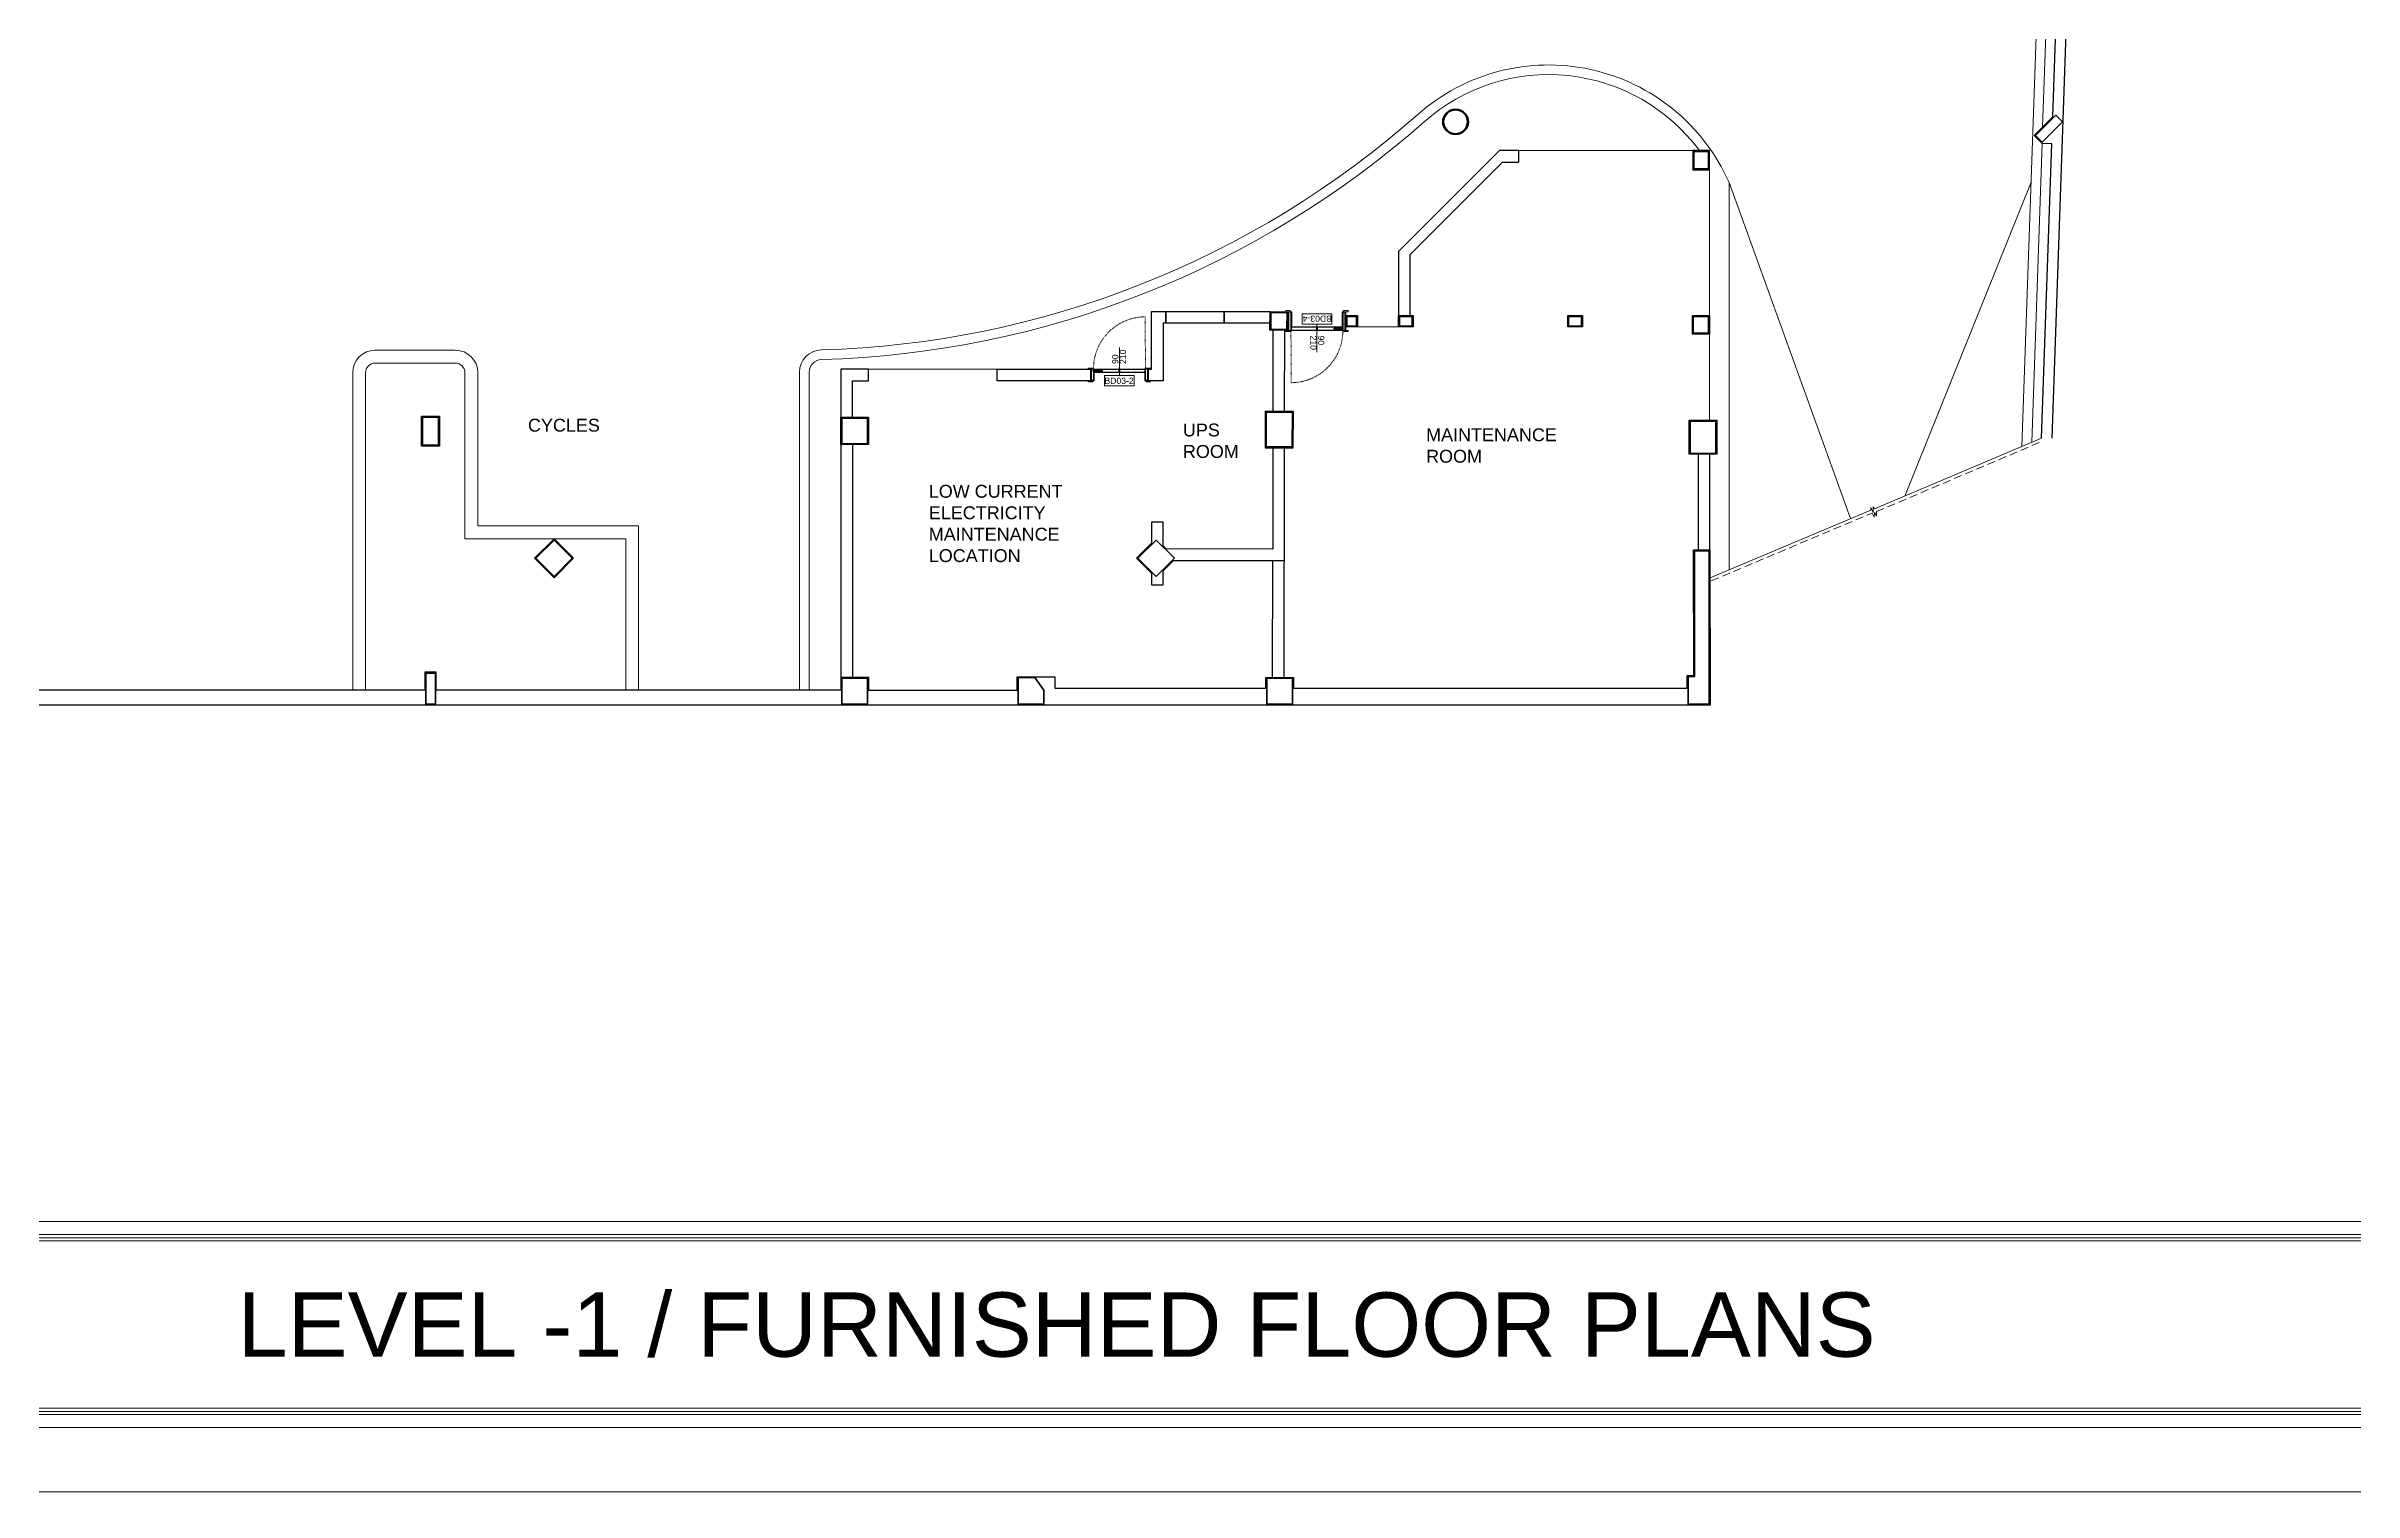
# Model space of a CAD drawing. Header units: centimetres. Extents: x 118932 to 154602, y -32682 to -23521.
# Drawn here: x 123176 to 126763, y -32521 to -30274 of the extents above; entities that cross this region are included whole.
import ezdxf
from ezdxf.enums import TextEntityAlignment as Align

# ---------------------------------------------------------------- set-up
doc = ezdxf.new("R2010")
doc.units = ezdxf.units.CM
doc.header["$LTSCALE"] = 50
doc.header["$MEASUREMENT"] = 0
for name, pattern in [('_hidden_', [0.375, 0.25, -0.125]), ('ACAD_ISO03W100', [30, 12, -18]), ('CACHEX2', [19.05, 12.7, -6.35])]:
    doc.linetypes.add(name, pattern=pattern)
for name, color, linetype, lineweight, true_color in [('GEN_00_BL_Pafta', 7, 'Continuous', 0, 0x0e0e10), ('GEN_00_BL_Yazı', 7, 'Continuous', 0, 0x4f5250), ('GEN_01_TA_Kolon', 7, 'Continuous', 35, 0xd05d28), ('GEN_02_TF_Kapı', 7, 'Continuous', 9, 0x4a3526), ('GEN_02_TF_Pencere', 7, 'Continuous', 9, 0x6093ac), ('GEN_05_ML_Ahşap', 7, 'Continuous', 9, 0x745e3d), ('GEN_06_GR_İnce', 7, 'Continuous', 13, 0xb0b0a9), ('KALACAK DUVARLAR', 7, 'Continuous', 30, 0x005387)]:
    doc.layers.add(name, color=color, linetype=linetype, lineweight=lineweight, true_color=true_color)
doc.layers.add('GEN_00_BL_Pafta_Gizli', color=7, linetype='Continuous', lineweight=0, true_color=0x4f5250, plot=False)
doc.styles.add('ARIAL', font='arial.ttf')
doc.styles.add('arial_1_18', font='arial.ttf', dxfattribs={"height": 0.2})
doc.styles.add('style3', font='arial.ttf', dxfattribs={"height": 12})
doc.styles.add('TLEROY', font='arial.ttf', dxfattribs={"height": 10})

# ---------------------------------------------------------------- blocks, each defined once
blk = doc.blocks.new('*U818')
at = {"layer": 'GEN_00_BL_Pafta', "transparency": 33554687}
for points in [[(100, 8900), (100, 100), (11790, 100), (11790, 8900)], [(120, 8880), (120, 420), (11770, 420), (11770, 8880)], [(11460, 120), (930, 120), (930, 400), (11460, 400)], [(11455, 125), (935, 125), (935, 395), (11455, 395)], [(11450, 130), (940, 130), (940, 390), (11450, 390)]]:
    blk.add_lwpolyline(points, close=True, dxfattribs=at)
at = {"layer": 'GEN_00_BL_Pafta_Gizli'}
blk.add_lwpolyline([(0, 9000), (0, 0), (11890, 0), (11890, 9000)], close=True, dxfattribs=at)
at = {"layer": 'GEN_00_BL_Pafta', "transparency": 33554687, "style": 'TLEROY'}
for tag, p in [('SCALE', (11755, 324.6)), ('PAPERSIZE', (11755, 294.6))]:
    blk.add_attdef(tag, text='', height=20, dxfattribs=at).set_placement(p, align=Align.BOTTOM_RIGHT)
at = {"layer": 'GEN_00_BL_Pafta', "transparency": 33554687}
for tag, height, style, p in [('PAFTAADI', 100, 'style3', (5815, 260)), ('PNO', 90, 'TLEROY', (11620, 205))]:
    blk.add_attdef(tag, text='', height=height, dxfattribs=dict(at, style=style)).set_placement(p, align=Align.MIDDLE_CENTER)
at = {"layer": 'GEN_00_BL_Pafta', "transparency": 33554687, "style": 'style3'}
blk.add_attdef('PAFTAKOD', text='', height=100, dxfattribs=at).set_placement((10750, 210), align=Align.CENTER)
blk = doc.blocks.new('LEVEL -1_A BLOK_KOLON')
at = {"layer": 'GEN_01_TA_Kolon'}
for points in [[(52167, 2060.2), (52177.6, 2049.6), (52146.2, 2018.1), (52135.6, 2028.7)], [(51627.2, 2003.5), (51604.7, 2003.5), (51604.7, 1976.5), (51627.2, 1976.5)], [(50972.2, 1753.1), (50947.2, 1753.1), (50947.1, 1727.2), (50972.1, 1727.1)], [(51080.2, 1732.3), (51065.2, 1732.3), (51065.2, 1747.3), (51080.2, 1747.3)], [(51166.9, 1732.3), (51146.9, 1732.3), (51146.9, 1747.3), (51166.9, 1747.3)], [(51429.9, 1732.3), (51409.9, 1732.3), (51409.9, 1747.3), (51429.9, 1747.3)], [(51627.3, 1747.3), (51603.7, 1747.3), (51603.7, 1721.4), (51627.3, 1721.4)], [(49628.3, 1547.1), (49653.3, 1547.1), (49653.3, 1590.5), (49628.3, 1590.5)], [(49653.3, 1547.1), (49628.3, 1547.1), (49628.3, 1590.5), (49653.3, 1590.5)], [(50280.3, 1549.4), (50320.3, 1549.4), (50320.3, 1589.2), (50280.3, 1589.2)], [(50320.3, 1549.4), (50280.3, 1549.4), (50280.3, 1589.2), (50320.3, 1589.2)], [(50980.9, 1598.1), (50939.9, 1598.2), (50939.8, 1544.7), (50980.3, 1544.6)], [(51638.7, 1534.4), (51598.6, 1534.4), (51598.6, 1584.3), (51638.7, 1584.3)], [(51628.1, 1383.1), (51605.3, 1383), (51605.8, 1187.7), (51595.8, 1187.7), (51595.8, 1144.7), (51628.3, 1144.7)], [(50594.2, 1166.2), (50580.3, 1185.7), (50554.3, 1185.7), (50554.3, 1144.7), (50594.2, 1144.7)]]:
    blk.add_lwpolyline(points, close=True, dxfattribs=at)
for points in [[(51627.2, 1976.5), (51627.2, 2003.5), (51604.7, 2003.5), (51604.7, 1976.5), (51627.2, 1976.5)], [(50972.2, 1753.1), (50947.2, 1753.1), (50947.1, 1727.2), (50972.1, 1727.1), (50972.2, 1753.1)], [(51627.3, 1747.3), (51603.7, 1747.3), (51603.7, 1721.4), (51627.3, 1721.4), (51627.3, 1747.3)], [(50980.9, 1598.1), (50939.9, 1598.2), (50939.8, 1544.7), (50980.3, 1544.6), (50980.9, 1598.1)], [(51628.1, 1383.1), (51605.3, 1383), (51605.8, 1187.7), (51595.8, 1187.7), (51595.8, 1144.7), (51628.3, 1144.7), (51628.1, 1383.1)], [(49648.3, 1144.7), (49633.3, 1144.7), (49633.3, 1192.9), (49648.3, 1192.9), (49648.3, 1144.7)], [(50320.3, 1144.7), (50280.3, 1144.7), (50280.3, 1184.9), (50320.3, 1184.9), (50320.3, 1144.7)], [(50940.8, 1144.7), (50980.8, 1144.7), (50980.8, 1184.7), (50940.8, 1184.7), (50940.8, 1144.7)]]:
    blk.add_lwpolyline(points, dxfattribs=at)
at = {"layer": 'GEN_01_TA_Kolon', "linetype": 'CACHEX2'}
for points in [[(49832.8, 1343), (49861.1, 1371.3), (49832.8, 1399.6), (49804.5, 1371.3), (49832.8, 1343)], [(50768.7, 1343), (50740.4, 1371.3), (50768.7, 1399.6), (50797, 1371.3), (50768.7, 1343)]]:
    blk.add_lwpolyline(points, dxfattribs=at)
at = {"layer": 'GEN_01_TA_Kolon'}
blk.add_circle((51234.1, 2049.7), 18.5, dxfattribs=at)
blk = doc.blocks.new('LEVEL -1_A BLOK_GÖRÜNÜŞ')
at = {"layer": 'GEN_02_TF_Pencere'}
for p, q in [((51332.6, -8095), (51603.2, -8095)), ((51628.7, -8351.1), (51628.7, -8125)), ((51145.4, -8369.2), (51081.7, -8369.2)), ((51628.8, -8380.1), (51628.8, -8514.2)), ((50321.8, -8434.7), (50521.8, -8434.7))]:
    blk.add_line(p, q, dxfattribs=at)
at = {"layer": 'GEN_06_GR_İnce'}
for p, q in [((52114.6, -8555), (52159.9, -7241.7)), ((52146.7, -8057.9), (52162.5, -7602.5)), ((52129.8, -8548.2), (52145.9, -8083.7)), ((51659.6, -8746.5), (51659.3, -8144.4)), ((49554.8, -8405.3), (49679.3, -8405.3)), ((49554.8, -8425.3), (49679.3, -8425.3)), ((49519.8, -8440.3), (49519.8, -8933.8)), ((49539.8, -8440.3), (49539.8, -8933.8)), ((49694.3, -8440.3), (49694.3, -8698.3)), ((49714.3, -8440.3), (49714.3, -8678.3)), ((50214.3, -8439.7), (50214.3, -8933.8)), ((50229.3, -8440.3), (50229.3, -8933.8)), ((49714.3, -8678.3), (49964.3, -8678.3)), ((49964.3, -8678.3), (49964.3, -8933.8)), ((49694.3, -8698.3), (49944.3, -8698.3)), ((49944.3, -8698.3), (49944.3, -8933.8))]:
    blk.add_line(p, q, dxfattribs=at)
for centre, radius, start, end in [((51378.7, -8268.8), 306.9, 23.9011, 131.4927), ((51378.7, -8268.8), 291.9, 36.5352, 131.4927), ((50208.1, -6945.3), 1460, 271.5769, 311.4927), ((50208.1, -6945.3), 1475, 271.5769, 311.4927), ((49554.8, -8440.3), 35, 90, 180), ((49554.8, -8440.3), 15, 90, 180), ((49679.3, -8440.3), 35, 0, 90), ((49679.3, -8440.3), 15, 0, 90), ((50249.3, -8439.7), 35, 91.5769, 180), ((50249.3, -8439.7), 20, 91.5769, 180)]:
    blk.add_arc(centre, radius, start, end, dxfattribs=at)
blk = doc.blocks.new('LEVEL -1_A BLOK_DUVAR')
at = {"layer": 'GEN_06_GR_İnce'}
for points in [[(51659.3, 7005.6), (51848.1, 6483)], [(51932.5, 6518), (52128.8, 7005.9)], [(51629.7, 6390.8), (51879.8, 6496.3), (51879.8, 6500.2), (51883.4, 6492.5), (51883.4, 6501.3), (51885.2, 6497.9), (52145, 6608.2)], [(51629.7, 6390.8), (51879.8, 6496.3)]]:
    blk.add_lwpolyline(points, dxfattribs=at)
at = {"layer": 'GEN_06_GR_İnce', "linetype": '_hidden_'}
blk.add_lwpolyline([(51631.7, 6386.2), (51881.5, 6491.6), (51884.6, 6485.2), (51885.4, 6492.4), (51888.4, 6487.3), (51888.4, 6493.8), (52147, 6603.6)], dxfattribs=at)
at = {"layer": 'KALACAK DUVARLAR'}
for p, q in [((50950.4, 6649.7), (50950.6, 6775.7)), ((50968.4, 6649.6), (50968.6, 6775.6)), ((50296.8, 6597.9), (50296.8, 6236.4)), ((50967.6, 6236.2), (50968.3, 6593.1)), ((51611.6, 6434.6), (51611.6, 6582.9)), ((51629.6, 6434.6), (51629.6, 6582.9)), ((50949.6, 6236.2), (50950, 6417.7))]:
    blk.add_line(p, q, dxfattribs=at)
blk.add_lwpolyline([(52161.6, 6608.2), (52218.5, 8258.3), (52220.1, 8258.3), (52222.7, 8301.3), (52192.8, 8301.3, 0.01348), (52191, 8363.8), (52167.4, 8362.4), (52169.8, 8301.3), (52124.5, 8301.3), (52124.5, 8278.3), (52177.2, 8278.3), (52177.2, 8258.3), (52202, 8258.3), (52195.8, 8078.3)], format="xyb", dxfattribs=at)
for points in [[(52145, 6608.2), (52160.8, 7065.5), (52146.2, 7066), (52133.4, 7078.7), (52162.3, 7107.6), (52177.5, 7547.5)], [(51163.4, 6798.8), (51163.4, 6893.3), (51307.1, 7037), (51332.6, 7037), (51332.6, 7055), (51302.4, 7055), (51145.4, 6897.9), (51145.4, 6798.8)], [(50945.7, 6786.7), (50874.3, 6786.8), (50874.3, 6804.8), (50945.7, 6804.7)], [(50296.8, 6640.7), (50296.8, 6697.3), (50321.8, 6697.3), (50321.8, 6715.3), (50278.8, 6715.3), (50278.8, 6216.2), (49649.8, 6216.2), (49649.8, 6244.4), (49631.8, 6244.4), (49631.8, 6216.2), (48989.8, 6216.2), (48989.8, 6244.4), (48971.8, 6244.4)], [(50950.3, 6593.2), (50950, 6435.7), (50784.4, 6436), (50779.7, 6440.7), (50779.7, 6477.2), (50761.7, 6477.2), (50761.7, 6444.6), (50738.3, 6421.3), (50761.7, 6397.9), (50761.7, 6380), (50779.7, 6380), (50779.7, 6401.8), (50795.8, 6418), (50968, 6417.6)], [(50278.8, 6236.4), (50321.8, 6236.4), (50321.8, 6216.2), (50552.8, 6216.2), (50552.8, 6237.2), (50611.3, 6237.2), (50611.3, 6219.2), (50939.3, 6219.2), (50939.3, 6236.2), (50982.3, 6236.2), (50982.3, 6219.2), (51594.3, 6219.2), (51594.3, 6239.2), (51604.3, 6239.2), (51603.8, 6434.5), (51629.6, 6434.6), (51629.8, 6193.2), (48971.8, 6193.2)], [(49832.8, 6390.9), (49863.2, 6421.3), (49832.8, 6451.7), (49802.4, 6421.3), (49832.8, 6390.9)]]:
    blk.add_lwpolyline(points, dxfattribs=at)
for points in [[(51603.2, 7055), (51603.2, 7025), (51628.7, 7025), (51628.7, 7055)], [(50756.6, 6697.3), (50756.6, 6715.3), (50761.7, 6715.3), (50761.7, 6805), (50783.7, 6805), (50783.7, 6787), (50779.7, 6787), (50779.7, 6697.3)], [(50874.3, 6786.8), (50783.7, 6786.8), (50783.7, 6805), (50874.3, 6805)], [(50973.7, 6775.6), (50945.6, 6775.7), (50945.7, 6804.6), (50973.7, 6804.6)], [(51081.7, 6780.8), (51063.7, 6780.8), (51063.7, 6798.8), (51081.7, 6798.8)], [(51168.4, 6780.8), (51145.4, 6780.8), (51145.4, 6798.8), (51168.4, 6798.8)], [(51431.4, 6780.8), (51408.4, 6780.8), (51408.4, 6798.8), (51431.4, 6798.8)], [(51628.8, 6769.9), (51602.2, 6769.9), (51602.2, 6798.8), (51628.8, 6798.8)], [(50521.8, 6715.3), (50666.6, 6715.3), (50666.6, 6697.3), (50521.8, 6697.3)], [(49626.8, 6642), (49654.8, 6642), (49654.8, 6595.6), (49626.8, 6595.6)], [(50321.8, 6597.9), (50278.8, 6597.9), (50278.8, 6640.7), (50321.8, 6640.7)], [(50938.4, 6649.7), (50938.3, 6593.2), (50981.8, 6593.1), (50982.4, 6649.6)], [(51640.2, 6582.9), (51597.1, 6582.9), (51597.1, 6635.8), (51640.2, 6635.8)]]:
    blk.add_lwpolyline(points, close=True, dxfattribs=at)
blk.add_circle((51234.1, 7099.7), 20, dxfattribs=at)
blk = doc.blocks.new('LEVEL -1_A BLOK_MAHAL')
at = {"layer": 'GEN_00_BL_Yazı', "char_height": 20, "attachment_point": 1, "style": 'ARIAL'}
for s, insert, width in [('CYCLES', (49792.3, 2487.1), 83.3), ('UPS ROOM', (50810.3, 2479.7), 112.7), ('MAINTENANCE ROOM', (51188.3, 2472.2), 225.4), ('LOW CURRENT ELECTRICITY MAINTENANCE LOCATION', (50415.3, 2384.4), 248.196)]:
    blk.add_mtext(s, dxfattribs=dict(at, insert=insert, width=width))
blk = doc.blocks.new('BD03-4')
at = {"layer": 'GEN_02_TF_Kapı'}
for p, q in [((-85.5, 0), (-90, 0)), ((-85.5, 0), (-85.5, -29)), ((-4.8, 0), (-85.2, 0)), ((-85.2, -5.2), (-85.2, 0)), ((-78.1, 0), (-78.1, -5.2, 0)), ((-77.1, 0), (-77.1, -5.2, 0)), ((-45.7, 0), (-45.7, -5.2, 0)), ((-44.3, 0), (-44.3, -5.2, 0)), ((-5.1, 0.1), (-5.1, -3)), ((-4.8, -5.2), (-4.8, 0)), ((-4.8, 0), (-4.8, -3)), ((-4.5, 0), (-4.5, -29)), ((-4.5, 0), (0, 0)), ((-4.5, 0), (-4.5, -3)), ((-4.2, 0.1), (-4.2, -3)), ((-86.5, -27.5), (-86.9, -27.5)), ((-86.9, -27.5), (-86.9, -29)), ((-86.5, -29), (-86.5, -27.5)), ((-84.3, -29), (-86.5, -29)), ((-86.2, -2.7), (-85.2, -2.1)), ((-86.2, -3), (-86.2, -2.7)), ((-86.2, -3), (-85.2, -3.1)), ((-85.8, -1.5), (-85.8, -2.5)), ((-85.7, -1.5), (-85.8, -1.5)), ((-85.8, -3), (-85.8, -3.7)), ((-85.8, -3.7), (-85.7, -3.7)), ((-85.2, -2.6), (-85.5, -2.3)), ((-85.2, -2.6), (-85.5, -2.3)), ((-85.2, -2.6), (-85.5, -3)), ((-84.3, -5.4), (-85.5, -5.4)), ((-4.8, -0.4), (-85.2, -0.4)), ((-85.2, -2.1), (-85.2, -3.1)), ((-85.2, -2.5), (-85.2, -2.1)), ((-85.2, -2.5), (-85.2, -2.1)), ((-85.2, -2.1), (-84.8, -2.1)), ((-85.2, -2.1), (-84.8, -2.1)), ((-85.2, -2.5), (-85.2, -2.6)), ((-85.2, -2.5), (-85.1, -2.5)), ((-85.2, -2.5), (-85.2, -2.5)), ((-85.2, -2.7), (-85.2, -2.6)), ((-85.2, -2.6), (-85.2, -2.6)), ((-85.2, -2.6), (-85.2, -2.7)), ((-85.2, -2.6), (-85.2, -2.6)), ((-85.2, -3.1), (-85.2, -2.7)), ((-85.2, -3.1), (-85.2, -2.7)), ((-85.2, -2.7), (-85.2, -2.8)), ((-85.2, -2.7), (-85.2, -2.7)), ((-85.2, -2.8), (-85.1, -2.8)), ((-85.2, -3.1), (-85.2, -3)), ((-84.8, -3.1), (-85.2, -3.1)), ((-84.8, -3.1), (-85.2, -3.1)), ((-4.8, -4.8), (-85.2, -4.8)), ((-4.8, -5.2), (-85.2, -5.2)), ((-85.1, -2.1), (-85.1, -3.1)), ((-85.1, -2.5), (-85.1, -2.8)), ((-84.8, -2.1), (-84.8, -3.1)), ((-84.8, -2.1), (-84.8, -3.1)), ((-84.6, -4.8), (-84.6, -0.4)), ((-84.3, -5.4), (-84.3, -29)), ((-44.4, -5.2), (-45.6, -5.2)), ((-5.7, -5.4), (-5.7, -29)), ((-5.7, -5.4), (-4.5, -5.4)), ((-5.7, -29), (-3.5, -29)), ((-5.4, -4.8), (-5.4, -0.4)), ((-5.2, -2.1), (-5.2, -3.1)), ((-4.8, -2.1), (-5.2, -2.1)), ((-5.2, -3.1), (-4.8, -3.1)), ((-5.1, -3), (-4.8, -3)), ((-4.9, -2.1), (-4.9, -3.1)), ((-4.8, -2.5), (-4.9, -2.5)), ((-4.9, -2.5), (-4.9, -2.8)), ((-4.8, -2.8), (-4.9, -2.8)), ((-4.8, -2.5), (-4.8, -2.1)), ((-4.8, -2.6), (-4.5, -2.3)), ((-4.8, -2.6), (-4.5, -2.3)), ((-4.8, -2.5), (-4.8, -2.6)), ((-4.8, -2.6), (-4.8, -2.6)), ((-4.8, -2.6), (-4.8, -2.7)), ((-4.8, -2.6), (-4.8, -2.6)), ((-4.8, -2.7), (-4.8, -2.6)), ((-4.8, -2.6), (-4.5, -3)), ((-4.8, -3.1), (-4.8, -2.7)), ((-4.8, -2.7), (-4.8, -2.8)), ((-4.5, -3), (-4.2, -3)), ((-3.5, -29), (-3.5, -27.5)), ((-3.5, -27.5), (-3.1, -27.5)), ((-3.1, -27.5), (-3.1, -29)), ((-3.1, -29), (0, -29))]:
    blk.add_line(p, q, dxfattribs=at)
at = {"layer": 'GEN_02_TF_Kapı', "linetype": 'ACAD_ISO03W100', "ltscale": 0.001}
blk.add_lwpolyline([(-85.2, 0, -0.416564), (-4.8, 81.4), (-4.6, 0.8)], format="xyb", dxfattribs=at)
at = {"layer": 'GEN_02_TF_Kapı'}
for points in [[(-86.5, 0), (-93.5, 0), (-93.5, 1.8), (-86.5, 1.8)], [(-88.5, 0), (-90, 0), (-90, -29), (-88.5, -29)], [(-78, 0), (-78.1, 0), (-78.1, -5.2), (-78, -5.2)], [(-78.1, 0), (-78, 0), (-78, -5.2), (-78.1, -5.2)], [(-77.2, -5.2), (-78, -5.2), (-78, 0), (-77.2, 0)], [(-77.2, 0), (-77.1, 0), (-77.1, -5.2), (-77.2, -5.2)], [(-77.1, 0), (-77.2, 0), (-77.2, -5.2), (-77.1, -5.2)], [(-46, 0), (-44, 0), (-44, 0.2), (-44.4, 0.3), (-45.6, 0.3), (-46, 0.2)], [(-45.6, 0), (-45.7, 0), (-45.7, -5.2), (-45.6, -5.2)], [(-45.6, -5.2), (-44.4, -5.2), (-44.4, 0), (-45.6, 0)], [(-44.4, 0), (-44.3, 0), (-44.3, -5.2), (-44.4, -5.2)], [(-3.5, 0), (3.5, 0), (3.5, 1.8), (-3.5, 1.8)], [(0, 0), (-1.5, 0), (-1.5, -29), (0, -29)], [(-85.7, -3.7), (-85.5, -3.7), (-85.5, -1.5), (-85.7, -1.5)], [(-85.2, -3.5), (-85, -3.5), (-85, -1.6), (-85.2, -1.6)], [(-71.3, -2), (-85.1, -2), (-85.1, -3.5), (-71.3, -3.5)], [(-71.4, -2.1), (-85, -2.1), (-85, -3.4), (-71.4, -3.4)], [(-46, -5.4), (-44, -5.4), (-44, -5.2), (-46, -5.2)]]:
    blk.add_lwpolyline(points, close=True, dxfattribs=at)
for points in [[(-86.9, -29), (-93.5, -29), (-93.5, -30.8), (-86.5, -30.8), (-86.5, -29)], [(-4.8, -2.5), (-4.8, -2.5), (-4.8, -2.1), (-5.2, -2.1), (-5.2, -3.1), (-4.8, -3.1), (-4.8, -2.7), (-4.8, -2.7)], [(-3.1, -29), (3.5, -29), (3.5, -30.8), (-3.5, -30.8), (-3.5, -29)]]:
    blk.add_lwpolyline(points, dxfattribs=at)
blk.add_circle((-4.6, 0.8), 0.8, dxfattribs=at)
for centre, start, end in [((-85.2, -2.1), 91.5433, 178.4567), ((-85.2, -3.1), 181.5433, 268.4567), ((-84.8, -2.1), 1.5433, 88.4567), ((-84.8, -3.1), 271.5433, 358.4567), ((-5.2, -2.1), 91.5433, 178.4567), ((-5.2, -3.1), 181.5433, 268.4567), ((-4.8, -2.1), 1.5433, 88.4567), ((-4.8, -3.1), 271.5433, 358.4567)]:
    blk.add_arc(centre, 0.0206, start, end, dxfattribs=at)
at = {"layer": 'GEN_05_ML_Ahşap'}
blk.add_lwpolyline([(-45, -9.8), (-45, 33.8)], dxfattribs=at)
blk.add_lwpolyline([(-21.8, -25.8), (-68.2, -25.8), (-68.2, -9.8), (-21.8, -9.8)], close=True, dxfattribs=at)
at = {"layer": 'GEN_00_BL_Yazı', "char_height": 9.6, "attachment_point": 7, "rotation": 90, "style": 'arial_1_18'}
for s, insert in [('\\A1;90', (-46.6, 8.1)), ('\\A1;210', (-34.6, 8.1))]:
    blk.add_mtext_dynamic_manual_height_columns(s, width=2834.152, gutter_width=1500, heights=[310.2], dxfattribs=dict(at, insert=insert))
at = {"layer": 'GEN_00_BL_Yazı', "insert": (-22.8, -23), "char_height": 9.6, "attachment_point": 9, "style": 'arial_1_18'}
blk.add_mtext_dynamic_manual_height_columns('\\A1;BD03-4', width=2834.152, gutter_width=1500, heights=[310.2], dxfattribs=at)
blk = doc.blocks.new('BD03-2')
at = {"layer": 'GEN_02_TF_Kapı'}
for p, q in [((-85.5, 0), (-90, 0)), ((-85.5, 0), (-85.5, -18)), ((-4.8, 0), (-85.2, 0)), ((-85.2, -5.2), (-85.2, 0)), ((-78.1, 0), (-78.1, -5.2, 0)), ((-77.1, 0), (-77.1, -5.2, 0)), ((-45.7, 0), (-45.7, -5.2, 0)), ((-44.3, 0), (-44.3, -5.2, 0)), ((-5.1, 0.1), (-5.1, -3)), ((-4.8, -5.2), (-4.8, 0)), ((-4.8, 0), (-4.8, -3)), ((-4.5, 0), (-4.5, -18)), ((-4.5, 0), (0, 0)), ((-4.5, 0), (-4.5, -3)), ((-4.2, 0.1), (-4.2, -3)), ((-86.5, -16.5), (-86.9, -16.5)), ((-86.9, -16.5), (-86.9, -18)), ((-86.5, -18), (-86.5, -16.5)), ((-84.3, -18), (-86.5, -18)), ((-86.2, -2.7), (-85.2, -2.1)), ((-86.2, -3), (-86.2, -2.7)), ((-86.2, -3), (-85.2, -3.1)), ((-85.8, -1.5), (-85.8, -2.5)), ((-85.7, -1.5), (-85.8, -1.5)), ((-85.8, -3), (-85.8, -3.7)), ((-85.8, -3.7), (-85.7, -3.7)), ((-85.2, -2.6), (-85.5, -2.3)), ((-85.2, -2.6), (-85.5, -2.3)), ((-85.2, -2.6), (-85.5, -3)), ((-84.3, -5.4), (-85.5, -5.4)), ((-4.8, -0.4), (-85.2, -0.4)), ((-85.2, -2.1), (-85.2, -3.1)), ((-85.2, -2.5), (-85.2, -2.1)), ((-85.2, -2.5), (-85.2, -2.1)), ((-85.2, -2.1), (-84.8, -2.1)), ((-85.2, -2.1), (-84.8, -2.1)), ((-85.2, -2.5), (-85.2, -2.6)), ((-85.2, -2.5), (-85.1, -2.5)), ((-85.2, -2.5), (-85.2, -2.5)), ((-85.2, -2.7), (-85.2, -2.6)), ((-85.2, -2.6), (-85.2, -2.6)), ((-85.2, -2.6), (-85.2, -2.7)), ((-85.2, -2.6), (-85.2, -2.6)), ((-85.2, -3.1), (-85.2, -2.7)), ((-85.2, -3.1), (-85.2, -2.7)), ((-85.2, -2.7), (-85.2, -2.8)), ((-85.2, -2.7), (-85.2, -2.7)), ((-85.2, -2.8), (-85.1, -2.8)), ((-85.2, -3.1), (-85.2, -3)), ((-84.8, -3.1), (-85.2, -3.1)), ((-84.8, -3.1), (-85.2, -3.1)), ((-4.8, -4.8), (-85.2, -4.8)), ((-4.8, -5.2), (-85.2, -5.2)), ((-85.1, -2.1), (-85.1, -3.1)), ((-85.1, -2.5), (-85.1, -2.8)), ((-84.8, -2.1), (-84.8, -3.1)), ((-84.8, -2.1), (-84.8, -3.1)), ((-84.6, -4.8), (-84.6, -0.4)), ((-84.3, -5.4), (-84.3, -18)), ((-44.4, -5.2), (-45.6, -5.2)), ((-5.7, -5.4), (-5.7, -18)), ((-5.7, -5.4), (-4.5, -5.4)), ((-5.7, -18), (-3.5, -18)), ((-5.4, -4.8), (-5.4, -0.4)), ((-5.2, -2.1), (-5.2, -3.1)), ((-4.8, -2.1), (-5.2, -2.1)), ((-5.2, -3.1), (-4.8, -3.1)), ((-5.1, -3), (-4.8, -3)), ((-4.9, -2.1), (-4.9, -3.1)), ((-4.8, -2.5), (-4.9, -2.5)), ((-4.9, -2.5), (-4.9, -2.8)), ((-4.8, -2.8), (-4.9, -2.8)), ((-4.8, -2.5), (-4.8, -2.1)), ((-4.8, -2.6), (-4.5, -2.3)), ((-4.8, -2.6), (-4.5, -2.3)), ((-4.8, -2.5), (-4.8, -2.6)), ((-4.8, -2.6), (-4.8, -2.6)), ((-4.8, -2.6), (-4.8, -2.7)), ((-4.8, -2.6), (-4.8, -2.6)), ((-4.8, -2.7), (-4.8, -2.6)), ((-4.8, -2.6), (-4.5, -3)), ((-4.8, -3.1), (-4.8, -2.7)), ((-4.8, -2.7), (-4.8, -2.8)), ((-4.5, -3), (-4.2, -3)), ((-3.5, -18), (-3.5, -16.5)), ((-3.5, -16.5), (-3.1, -16.5)), ((-3.1, -16.5), (-3.1, -18)), ((-3.1, -18), (0, -18))]:
    blk.add_line(p, q, dxfattribs=at)
at = {"layer": 'GEN_02_TF_Kapı', "linetype": 'ACAD_ISO03W100', "ltscale": 0.001}
blk.add_lwpolyline([(-85.2, 0, -0.416564), (-4.8, 81.4), (-4.6, 0.8)], format="xyb", dxfattribs=at)
at = {"layer": 'GEN_02_TF_Kapı'}
for points in [[(-86.5, 0), (-93.5, 0), (-93.5, 1.8), (-86.5, 1.8)], [(-88.5, 0), (-90, 0), (-90, -18), (-88.5, -18)], [(-78, 0), (-78.1, 0), (-78.1, -5.2), (-78, -5.2)], [(-78.1, 0), (-78, 0), (-78, -5.2), (-78.1, -5.2)], [(-77.2, -5.2), (-78, -5.2), (-78, 0), (-77.2, 0)], [(-77.2, 0), (-77.1, 0), (-77.1, -5.2), (-77.2, -5.2)], [(-77.1, 0), (-77.2, 0), (-77.2, -5.2), (-77.1, -5.2)], [(-46, 0), (-44, 0), (-44, 0.2), (-44.4, 0.3), (-45.6, 0.3), (-46, 0.2)], [(-45.6, 0), (-45.7, 0), (-45.7, -5.2), (-45.6, -5.2)], [(-45.6, -5.2), (-44.4, -5.2), (-44.4, 0), (-45.6, 0)], [(-44.4, 0), (-44.3, 0), (-44.3, -5.2), (-44.4, -5.2)], [(-3.5, 0), (3.5, 0), (3.5, 1.8), (-3.5, 1.8)], [(0, 0), (-1.5, 0), (-1.5, -18), (0, -18)], [(-85.7, -3.7), (-85.5, -3.7), (-85.5, -1.5), (-85.7, -1.5)], [(-85.2, -3.5), (-85, -3.5), (-85, -1.6), (-85.2, -1.6)], [(-71.3, -2), (-85.1, -2), (-85.1, -3.5), (-71.3, -3.5)], [(-71.4, -2.1), (-85, -2.1), (-85, -3.4), (-71.4, -3.4)], [(-46, -5.4), (-44, -5.4), (-44, -5.2), (-46, -5.2)]]:
    blk.add_lwpolyline(points, close=True, dxfattribs=at)
for points in [[(-86.9, -18), (-93.5, -18), (-93.5, -19.8), (-86.5, -19.8), (-86.5, -18)], [(-4.8, -2.5), (-4.8, -2.5), (-4.8, -2.1), (-5.2, -2.1), (-5.2, -3.1), (-4.8, -3.1), (-4.8, -2.7), (-4.8, -2.7)], [(-3.1, -18), (3.5, -18), (3.5, -19.8), (-3.5, -19.8), (-3.5, -18)]]:
    blk.add_lwpolyline(points, dxfattribs=at)
blk.add_circle((-4.6, 0.8), 0.8, dxfattribs=at)
for centre, start, end in [((-85.2, -2.1), 91.5433, 178.4567), ((-85.2, -3.1), 181.5433, 268.4567), ((-84.8, -2.1), 1.5433, 88.4567), ((-84.8, -3.1), 271.5433, 358.4567), ((-5.2, -2.1), 91.5433, 178.4567), ((-5.2, -3.1), 181.5433, 268.4567), ((-4.8, -2.1), 1.5433, 88.4567), ((-4.8, -3.1), 271.5433, 358.4567)]:
    blk.add_arc(centre, 0.0206, start, end, dxfattribs=at)
at = {"layer": 'GEN_05_ML_Ahşap'}
blk.add_lwpolyline([(-45, -9.8), (-45, 33.8)], dxfattribs=at)
blk.add_lwpolyline([(-21.8, -25.8), (-68.2, -25.8), (-68.2, -9.8), (-21.8, -9.8)], close=True, dxfattribs=at)
at = {"layer": 'GEN_00_BL_Yazı', "char_height": 9.6, "attachment_point": 7, "rotation": 90, "style": 'arial_1_18'}
for s, insert in [('\\A1;90', (-46.6, 8.1)), ('\\A1;210', (-34.6, 8.1))]:
    blk.add_mtext_dynamic_manual_height_columns(s, width=2834.152, gutter_width=1500, heights=[310.2], dxfattribs=dict(at, insert=insert))
at = {"layer": 'GEN_00_BL_Yazı', "insert": (-22.8, -23), "char_height": 9.6, "attachment_point": 9, "style": 'arial_1_18'}
blk.add_mtext_dynamic_manual_height_columns('\\A1;BD03-2', width=2834.152, gutter_width=1500, heights=[310.2], dxfattribs=at)
blk = doc.blocks.new('basement kapılar')
at = {"color": 5}
blk.add_blockref('BD03-2', (922.4, -3015.8), dxfattribs=at)
at = {"color": 5, "rotation": 180}
blk.add_blockref('BD03-4', (1139.5, -2955.4), dxfattribs=at)
blk = doc.blocks.new('LEVEL -1 KAPILAR')
at = {"color": 5}
blk.add_blockref('basement kapılar', (-3850.4, 728.2), dxfattribs=at)

msp = doc.modelspace()

# ---------------------------------------------------------------- block references
ref = msp.add_blockref('*U818', (118932, -32521.4))
ref.add_attrib('PAFTAADI', 'LEVEL -1 / FURNISHED FLOOR PLANS', dxfattribs={"layer": 'GEN_00_BL_Pafta', "transparency": 33554687, "height": 100, "style": 'style3'}).set_placement((124747, -32261.4), align=Align.MIDDLE_CENTER)
for name, p in [('LEVEL -1_A BLOK_DUVAR', (74132.9, -37491.5)), ('LEVEL -1_A BLOK_GÖRÜNÜŞ', (74132.9, -22341.5)), ('LEVEL -1_A BLOK_KOLON', (74132.9, -32441.5)), ('LEVEL -1_A BLOK_MAHAL', (74132.9, -33340.5))]:
    msp.add_blockref(name, p)
at = {"layer": 'GEN_06_GR_İnce'}
msp.add_blockref('LEVEL -1 KAPILAR', (127817.5, -28488.7), dxfattribs=at)

doc.saveas('drawing.dxf')
